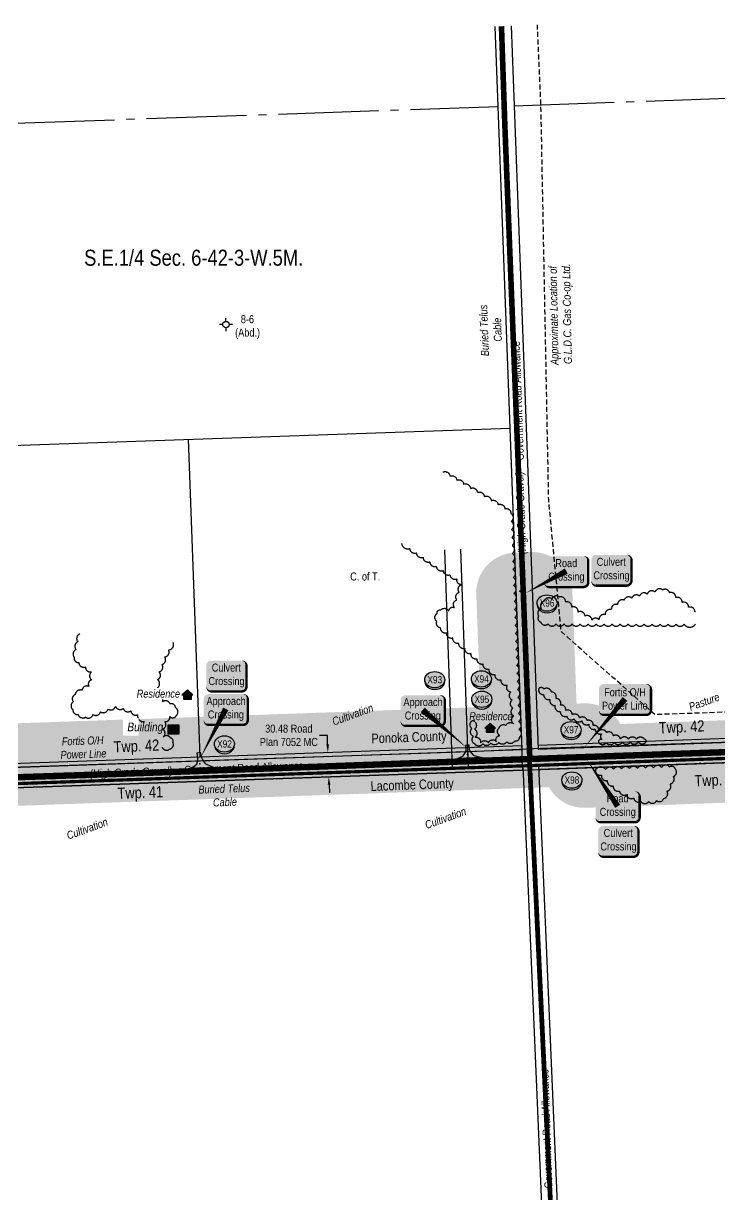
# Model space of a CAD drawing. Extents: x 665644 to 688844, y 5825051 to 5844826.
# Drawn here: x 674872 to 675742, y 5828313 to 5829776 of the extents above; entities that cross this region are included whole.
import ezdxf
from ezdxf.enums import TextEntityAlignment as Align

# ---------------------------------------------------------------- set-up
doc = ezdxf.new("R2010")
doc.units = 0
doc.header["$LTSCALE"] = 5
doc.header["$PDSIZE"] = 0.5
for name, pattern in [('0', [1, 1, 0]), ('BORDER', [44.45, 12.7, -6.35, 12.7, -6.35, 0, -6.35]), ('foc-QUARTERLINE', [33, 25, -3, 2, -3]), ('UG_PIPE', [1.875, 1.25, -0.625])]:
    doc.linetypes.add(name, pattern=pattern)
doc.layers.get('Defpoints').update_dxf_attribs({"color": 9})
doc.layers.add('01452-24_Pumps', color=7, linetype='Continuous', plot=False)
doc.layers.add('Fresh_POD_to_Rimbey_South', color=7, linetype='Continuous', plot=False)
doc.layers.add('AS-BOUNDARY', color=7, linetype='BORDER', lineweight=60, true_color=0xcc33ff)
doc.layers.add('AS-STRUCTURE', color=7, linetype='Continuous', lineweight=30, true_color=0x595959)
for name, color, linetype in [('AS-PIPE-UG', 44, 'UG_PIPE'), ('AS-PIPE-UG-T', 44, 'Continuous'), ('AS-POWER', 104, 'foc-POWER'), ('AS-POWER-T', 104, 'Continuous'), ('AS-RESIDENCE', 14, 'Continuous'), ('AS-ROADS', 254, 'Continuous'), ('AS-TELEPHONE', 224, 'foc-TEL'), ('AS-TELEPHONE-T', 224, 'Continuous'), ('C-SYMBOL', 7, 'Continuous'), ('CG-NOTES', 7, 'Continuous'), ('D-TXT', 6, 'Continuous'), ('F-WS-S', 190, 'Continuous'), ('L-33', 7, 'Continuous'), ('L-QSEC', 8, 'foc-QUARTERLINE'), ('L-ROAD-T', 7, 'Continuous'), ('L-SEC', 7, 'Continuous'), ('L-TITLEDB', 4, 'Continuous'), ('L-TITLEDB-T', 4, 'Continuous'), ('P-BUFFER-H 30m', 51, 'Continuous'), ('P-CROSSINGS', 250, 'Continuous'), ('T-BUSH', 110, '0')]:
    doc.layers.add(name, color=color, linetype=linetype)
for name, color, linetype, true_color in [('AS-STRUCTURE-H', 7, 'Continuous', 0xa8a8a8), ('AS-STRUCTURE-T', 7, 'Continuous', 0x454545), ('P-PROPOSED-WL4', 7, 'Continuous', 0x5b5bc8)]:
    doc.layers.add(name, color=color, linetype=linetype, true_color=true_color)
doc.layers.add('F-WS-T', color=190, linetype='Continuous', lineweight=9)
doc.layers.add('T-TEXT', color=48, linetype='Continuous', lineweight=18)
doc.styles.add('100L', font='ARIALN.TTF', dxfattribs={"height": 11})
doc.styles.add('175L', font='ARIALN.TTF', dxfattribs={"height": 20})
doc.styles.add('240', font='ARIALN.TTF', dxfattribs={"height": 30})
doc.styles.add('80', font='ARIALN.TTF', dxfattribs={"height": 10})
doc.styles.add('80CG', font='ARIALN.TTF', dxfattribs={"height": 10})
doc.styles.add('80L', font='ARIALN.TTF', dxfattribs={"height": 10})
doc.styles.add('80LS', font='ARIALNI.TTF', dxfattribs={"height": 10})
doc.styles.add('Crossing', font='ARIALN.TTF', dxfattribs={"height": 10})
doc.styles.add('foc-LtypeFont', font='ARIALN.TTF', dxfattribs={"height": 7.35})
doc.linetypes.add('foc-POWER', pattern='A,6,-1,["P",foc-LtypeFont,S=0.2,R=0,X=-0.625,Y=-0.75],-1.24,4', length=12.24)
doc.linetypes.add('foc-TEL', pattern='A,2,-1,["T",foc-LtypeFont,S=0.2,R=0,X=-0.425,Y=-0.75],-1.24,8', length=12.24)
doc.linetypes.add('foc-TEL-NOLINE', pattern='A,0,-2,["T",foc-LtypeFont,S=0.2,R=0,X=-0.425,Y=-0.75],-10.24', length=12.24)
doc.dimstyles.new('Compass 5 000', dxfattribs={"dimscale": 5, "dimtxt": 9, "dimasz": 2, "dimexe": 0.2, "dimexo": 0.0625, "dimgap": 0.5, "dimtad": 0, "dimtih": 1, "dimtoh": 1, "dimzin": 0, "dimdsep": 46, "dimtxsty": '80CG', "dimcen": 0.1, "dimse1": 1, "dimse2": 1, "dimclrd": 256, "dimclrt": 256, "dimaunit": 1, "dimadec": 4, "dimazin": 0, "dimtfac": 0.06, "dimtofl": 0, "dimtmove": 0, "dimatfit": 1, "dimfxl": 0.2, "dimtolj": 1, "dimtzin": 0, "dimlwd": -1, "dimarcsym": 0})

# ---------------------------------------------------------------- blocks, each defined once
blk = doc.blocks.new('GABD')
for p, q in [((-0.81, 0), (-1.62, 0)), ((0, 0.81), (0, 1.62)), ((1.62, 0), (0.81, 0)), ((0, -0.81), (0, -1.62))]:
    blk.add_line(p, q)
blk.add_circle((0, 0), 0.8)
blk = doc.blocks.new('*U2196')
h = blk.add_hatch(color=59)
edge = h.paths.add_edge_path()
edge.add_line((-21.5, -20), (21.5, -20))
edge.add_arc((21.5, -14), 6, 270, 360)
edge.add_line((27.5, -14), (27.5, 12.5))
edge.add_arc((21.5, 12.5), 6, 0, 90)
edge.add_line((21.5, 18.5), (-21.5, 18.5))
edge.add_arc((-21.5, 12.5), 6, 90, 180)
edge.add_line((-27.5, 12.5), (-27.5, -14))
edge.add_arc((-21.5, -14), 6, 180, 270)
at = {"color": 1, "flags": 128}
blk.add_lwpolyline([(-21.5, -20, 3, 3, 0), (21.5, -20, 3, 3, 0.414214), (27.5, -14, 3, 3, 0), (27.5, 12.5, 3, 0, 0.414214), (21.5, 18.5, 0, 0, 0), (-21.5, 18.5, 0, 0, 0.414214), (-27.5, 12.5, 0, 0, 0), (-27.5, -14, 0, 3, 0.414214)], format="xyseb", close=True, dxfattribs=at)
blk.add_lwpolyline([(-32, -61.7, 0, 7.5, 0), (0, 0, 0, 0, 0)], format="xyseb", dxfattribs=at)
at = {"color": 1, "style": '80'}
blk.add_attdef('ENTER_TEXT_001', (-36, -5), '', height=10, dxfattribs=at)
blk = doc.blocks.new('*U1229')
h = blk.add_hatch(color=254)
edge = h.paths.add_edge_path()
edge.add_line((-19, -20), (19, -20))
edge.add_arc((19, -14), 6, 270, 360)
edge.add_line((25, -14), (25, 12.5))
edge.add_arc((19, 12.5), 6, 0, 90)
edge.add_line((19, 18.5), (-19, 18.5))
edge.add_arc((-19, 12.5), 6, 90, 180)
edge.add_line((-25, 12.5), (-25, -14))
edge.add_arc((-19, -14), 6, 180, 270)
at = {"color": 160, "flags": 128}
blk.add_lwpolyline([(-19, -20, 3, 3, 0), (19, -20, 3, 3, 0.414214), (25, -14, 3, 3, 0), (25, 12.5, 3, 0, 0.414214), (19, 18.5, 0, 0, 0), (-19, 18.5, 0, 0, 0.414214), (-25, 12.5, 0, 0, 0), (-25, -14, 0, 3, 0.414214)], format="xyseb", close=True, dxfattribs=at)
at = {"color": 160, "style": '80'}
blk.add_attdef('ENTER_TEXT_001', (-26.8, -4.9), '', height=10, dxfattribs=at)
blk = doc.blocks.new('*U2201')
h = blk.add_hatch(color=59)
edge = h.paths.add_edge_path()
edge.add_line((-21.5, -20), (21.5, -20))
edge.add_arc((21.5, -14), 6, 270, 360)
edge.add_line((27.5, -14), (27.5, 12.5))
edge.add_arc((21.5, 12.5), 6, 0, 90)
edge.add_line((21.5, 18.5), (-21.5, 18.5))
edge.add_arc((-21.5, 12.5), 6, 90, 180)
edge.add_line((-27.5, 12.5), (-27.5, -14))
edge.add_arc((-21.5, -14), 6, 180, 270)
at = {"color": 1, "flags": 128}
blk.add_lwpolyline([(-21.5, -20, 3, 3, 0), (21.5, -20, 3, 3, 0.414214), (27.5, -14, 3, 3, 0), (27.5, 12.5, 3, 0, 0.414214), (21.5, 18.5, 0, 0, 0), (-21.5, 18.5, 0, 0, 0.414214), (-27.5, 12.5, 0, 0, 0), (-27.5, -14, 0, 3, 0.414214)], format="xyseb", close=True, dxfattribs=at)
blk.add_lwpolyline([(56.6, -48.6, 0, 7.5, 0), (0, 0, 0, 0, 0)], format="xyseb", dxfattribs=at)
at = {"color": 1, "style": '80'}
blk.add_attdef('ENTER_TEXT_001', (-36, -5), '', height=10, dxfattribs=at)
blk = doc.blocks.new('*U2220')
h = blk.add_hatch(color=59)
edge = h.paths.add_edge_path()
edge.add_line((-21.5, -20), (21.5, -20))
edge.add_arc((21.5, -14), 6, 270, 360)
edge.add_line((27.5, -14), (27.5, 12.5))
edge.add_arc((21.5, 12.5), 6, 0, 90)
edge.add_line((21.5, 18.5), (-21.5, 18.5))
edge.add_arc((-21.5, 12.5), 6, 90, 180)
edge.add_line((-27.5, 12.5), (-27.5, -14))
edge.add_arc((-21.5, -14), 6, 180, 270)
at = {"color": 1, "flags": 128}
blk.add_lwpolyline([(-21.5, -20, 3, 3, 0), (21.5, -20, 3, 3, 0.414214), (27.5, -14, 3, 3, 0), (27.5, 12.5, 3, 0, 0.414214), (21.5, 18.5, 0, 0, 0), (-21.5, 18.5, 0, 0, 0.414214), (-27.5, 12.5, 0, 0, 0), (-27.5, -14, 0, 3, 0.414214)], format="xyseb", close=True, dxfattribs=at)
blk.add_lwpolyline([(-51.9, -28.1, 0, 7.5, 0), (0, 0, 0, 0, 0)], format="xyseb", dxfattribs=at)
at = {"color": 1, "style": '80'}
blk.add_attdef('ENTER_TEXT_001', (-36, -5), '', height=10, dxfattribs=at)
blk = doc.blocks.new('*D2354')
at = {"layer": 'Defpoints', "color": 0, "transparency": 16777216}
for p in [(675237.1, 5828864.6), (675252.9, 5828865.1), (675238.2, 5828834.2)]:
    blk.add_point(p, dxfattribs=at)
at = {"layer": 'L-TITLEDB-T', "transparency": 16777216}
for p, q in [((675252.2, 5828886.5), (675242.2, 5828886.5)), ((675252.6, 5828875.1), (675252.2, 5828886.5)), ((675254.3, 5828824.8), (675254.7, 5828814.8))]:
    blk.add_line(p, q, dxfattribs=at)
for points in [[(675254.2, 5828875.2), (675250.9, 5828875.1), (675252.9, 5828865.1)], [(675256, 5828824.8), (675252.7, 5828824.7), (675254, 5828834.8)]]:
    blk.add_solid(points, dxfattribs=at)
at = {"layer": 'L-TITLEDB-T', "transparency": 16777216, "insert": (675204.1, 5828886.5), "char_height": 10, "attachment_point": 5, "style": '80CG'}
blk.add_mtext('\\A1;30.48 Road\\PPlan 7052 MC', dxfattribs=at)
blk = doc.blocks.new('*U2553')
h = blk.add_hatch(color=255)
edge = h.paths.add_edge_path()
edge.add_line((-26.5, -20), (26.5, -20))
edge.add_arc((26.5, -14), 6, 270, 360)
edge.add_line((32.5, -14), (32.5, 12.5))
edge.add_arc((26.5, 12.5), 6, 0, 90)
edge.add_line((26.5, 18.5), (-26.5, 18.5))
edge.add_arc((-26.5, 12.5), 6, 90, 180)
edge.add_line((-32.5, 12.5), (-32.5, -14))
edge.add_arc((-26.5, -14), 6, 180, 270)
at = {"color": 104, "flags": 128}
blk.add_lwpolyline([(-26.5, -20, 3, 3, 0), (26.5, -20, 3, 3, 0.414214), (32.5, -14, 3, 3, 0), (32.5, 12.5, 3, 0, 0.414214), (26.5, 18.5, 0, 0, 0), (-26.5, 18.5, 0, 0, 0.414214), (-32.5, 12.5, 0, 0, 0), (-32.5, -14, 0, 3, 0.414214)], format="xyseb", close=True, dxfattribs=at)
blk.add_lwpolyline([(-51.2, -61.1, 0, 7.5, 0), (0, 0, 0, 0, 0)], format="xyseb", dxfattribs=at)
at = {"color": 104, "style": '80'}
blk.add_attdef('ENTER_TEXT_001', (-26.8, -4.9), '', height=10, dxfattribs=at)
blk = doc.blocks.new('res_occ')
for points in [[(0.1, 0.89), (-1.26, -0.37), (1.46, -0.37)], [(-0.9, -1.43), (1.1, -1.43), (1.1, -0.37), (-0.9, -0.37)]]:
    blk.add_hatch(color=14).paths.add_polyline_path(points)
at = {"color": 14}
for points in [[(0.1, 0.89), (-1.26, -0.37), (1.46, -0.37)], [(-0.9, -1.43), (1.1, -1.43), (1.1, -0.37), (-0.9, -0.37)]]:
    blk.add_lwpolyline(points, close=True, dxfattribs=at)
blk = doc.blocks.new('xing2')
h = blk.add_hatch(color=50)
h.dxf.hatch_style = 1
edge = h.paths.add_edge_path()
edge.add_ellipse((0, 0), major_axis=(-12.5, 0), ratio=0.816297, start_angle=0, end_angle=360)
h = blk.add_hatch(color=250)
h.dxf.hatch_style = 1
edge = h.paths.add_edge_path()
edge.add_ellipse((0, -2), major_axis=(-12.5, 0), ratio=0.816297, start_angle=0, end_angle=180)
edge.add_line((12.5, -2), (12.5, 0))
edge.add_ellipse((0, 0), major_axis=(-12.5, 0), ratio=0.816297, start_angle=0, end_angle=180, ccw=False)
edge.add_line((-12.5, 0), (-12.5, -2))
at = {"color": 250}
blk.add_ellipse((0, 0), major_axis=(-12.5, 0), ratio=0.816297, dxfattribs=at)
blk.add_ellipse((0, -2), major_axis=(-12.5, 0), ratio=0.816297, start_param=0, end_param=3.141593, dxfattribs=at)
at = {"color": 250, "style": 'Crossing'}
blk.add_attdef('CROSSING', text='', height=9, dxfattribs=at).set_placement((0.1, 0), align=Align.MIDDLE_CENTER)
at = {"color": 250, "style": 'Crossing', "flags": 1}
for tag, p in [('OWNER', (0.1, -12.5)), ('DESCRIPTION', (0.1, -25.8)), ('LOCATION', (0.1, -39.3)), ('DWG_REF', (0.1, -52.8))]:
    blk.add_attdef(tag, text='', height=9, dxfattribs=at).set_placement(p, align=Align.MIDDLE_CENTER)
blk = doc.blocks.new('*U2232')
h = blk.add_hatch(color=59)
edge = h.paths.add_edge_path()
edge.add_line((-21.5, -20), (21.5, -20))
edge.add_arc((21.5, -14), 6, 270, 360)
edge.add_line((27.5, -14), (27.5, 12.5))
edge.add_arc((21.5, 12.5), 6, 0, 90)
edge.add_line((21.5, 18.5), (-21.5, 18.5))
edge.add_arc((-21.5, 12.5), 6, 90, 180)
edge.add_line((-27.5, 12.5), (-27.5, -14))
edge.add_arc((-21.5, -14), 6, 180, 270)
at = {"color": 1, "flags": 128}
blk.add_lwpolyline([(-40.7, 61.7, 0, 7.5, 0), (0, 0, 0, 0, 0)], format="xyseb", dxfattribs=at)
blk.add_lwpolyline([(-21.5, -20, 3, 3, 0), (21.5, -20, 3, 3, 0.414214), (27.5, -14, 3, 3, 0), (27.5, 12.5, 3, 0, 0.414214), (21.5, 18.5, 0, 0, 0), (-21.5, 18.5, 0, 0, 0.414214), (-27.5, 12.5, 0, 0, 0), (-27.5, -14, 0, 3, 0.414214)], format="xyseb", close=True, dxfattribs=at)
at = {"color": 1, "style": '80'}
blk.add_attdef('ENTER_TEXT_001', (-36, -5), '', height=10, dxfattribs=at)

msp = doc.modelspace()

# ---------------------------------------------------------------- hatches: boundary and pattern name
at = {"layer": 'AS-ROADS'}
h = msp.add_hatch(color=256, dxfattribs=at)
h.dxf.hatch_style = 1
h.paths.add_polyline_path([(675415.074, 5828857.474), (675421.818, 5828861.09), (675424.285, 5828864.488), (675425.491, 5828868.049), (675425.547, 5828874.641), (675428.946, 5828874.531), (675429.604, 5828868.997), (675430.92, 5828865.874), (675434.265, 5828861.6), (675438.761, 5828860.394), (675445.998, 5828858.641)])
h = msp.add_hatch(color=256, dxfattribs=at)
h.dxf.hatch_style = 1
h.paths.add_polyline_path([(675080.277, 5828845.08), (675085.291, 5828847.541), (675089.249, 5828850.706), (675090.041, 5828853.607), (675090.217, 5828857.387), (675090.129, 5828861.079), (675089.689, 5828864.859), (675093.471, 5828865.386), (675094.527, 5828860.376), (675095.846, 5828856.859), (675097.43, 5828854.046), (675099.716, 5828851.409), (675101.828, 5828850.266), (675105.698, 5828848.42), (675110.008, 5828846.662), (675112.207, 5828846.222)])
at = {"layer": 'AS-STRUCTURE-H'}
h = msp.add_hatch(color=256, dxfattribs=at)
h.dxf.hatch_style = 1
h.paths.add_polyline_path([(675053.277, 5828899.443), (675066.466, 5828899.443), (675066.466, 5828887.79), (675053.277, 5828887.79)])
at = {"layer": 'P-BUFFER-H 30m'}
h = msp.add_hatch(color=256, dxfattribs=at)
h.dxf.hatch_style = 1
edge = h.paths.add_edge_path()
edge.add_line((666009.192, 5827543.733), (666003.067, 5827535.89))
edge.add_line((666003.067, 5827535.89), (665942.142, 5827473.312))
edge.add_arc((665977.967, 5827438.432), 50, 135.7667, 181.939185)
edge.add_line((665927.996, 5827436.741), (665928.647, 5827417.504))
edge.add_line((665928.647, 5827417.504), (665858.673, 5827415.076))
edge.add_line((665858.673, 5827415.076), (665848.648, 5827703.844))
edge.add_line((665848.648, 5827703.844), (665829.66, 5828249.421))
edge.add_arc((665942.312, 5828253.201), 112.715, 136.013473, 181.921699, ccw=False)
edge.add_line((665861.213, 5828331.48), (665952.824, 5828426.391))
edge.add_arc((666033.077, 5828349.035), 111.465, 92.029947, 136.0531, ccw=False)
edge.add_line((666029.129, 5828460.43), (666763.716, 5828486.374))
edge.add_arc((666761.951, 5828536.343), 50, 272.022692, 335.20661)
edge.add_line((666807.342, 5828515.375), (667390.232, 5828536.212))
edge.add_line((667390.232, 5828536.212), (667545.778, 5828541.674))
edge.add_arc((667589.622, 5828565.71), 50, 208.731337, 271.999633)
edge.add_line((667591.367, 5828515.74), (668192.996, 5828536.745))
edge.add_line((668192.996, 5828536.745), (668987.773, 5828564.747))
edge.add_arc((668986.012, 5828614.716), 50, 272.017842, 335.235753)
edge.add_line((669031.414, 5828593.772), (669696.261, 5828617.102))
edge.add_arc((669740.082, 5828641.18), 50, 208.78768, 272.009739)
edge.add_line((669741.835, 5828591.211), (669818.198, 5828593.891))
edge.add_line((669818.198, 5828593.891), (670620.542, 5828621.926))
edge.add_line((670620.542, 5828621.926), (671177.684, 5828641.55))
edge.add_arc((671175.924, 5828691.519), 50, 272.017221, 298.322672)
edge.add_line((671199.646, 5828647.505), (671317.002, 5828651.615))
edge.add_line((671317.002, 5828651.615), (671420.483, 5828655.241))
edge.add_arc((671441.065, 5828700.808), 50, 245.69213, 272.006668)
edge.add_line((671442.816, 5828650.839), (672244.847, 5828678.94))
edge.add_line((672244.847, 5828678.94), (672264.955, 5828679.647))
edge.add_line((672264.955, 5828679.647), (673067.43, 5828707.876))
edge.add_line((673067.43, 5828707.876), (673434.856, 5828720.801))
edge.add_arc((673433.098, 5828770.77), 50, 272.014618, 335.237588)
edge.add_line((673478.5, 5828749.827), (673868.927, 5828763.561))
edge.add_line((673868.927, 5828763.561), (673889.027, 5828764.268))
edge.add_line((673889.027, 5828764.268), (674693.164, 5828792.467))
edge.add_line((674693.164, 5828792.467), (675500.312, 5828820.755))
edge.add_arc((675498.561, 5828870.724), 50, 272.007238, 280.2186)
edge.add_arc((675512.664, 5828871.243), 50, 263.992744, 272.089817)
edge.add_line((675514.487, 5828821.276), (675529.103, 5828821.809))
edge.add_arc((675572.891, 5828845.947), 50, 208.865365, 272.090012)
edge.add_line((675574.715, 5828795.98), (676318.375, 5828823.119))
edge.add_arc((676316.552, 5828873.086), 50, 272.090012, 298.401966)
edge.add_line((676340.335, 5828829.104), (676355.733, 5828829.666))
edge.add_arc((676376.247, 5828875.264), 50, 245.777107, 272.090777)
edge.add_line((676378.071, 5828825.297), (677089.349, 5828851.264))
edge.add_line((677089.349, 5828851.264), (677192.264, 5828855.477))
edge.add_line((677192.264, 5828855.477), (677189.938, 5828908.346))
edge.add_arc((677139.986, 5828906.148), 50, 2.519115, 92.090777)
edge.add_line((677138.162, 5828956.115), (676399.458, 5828929.147))
edge.add_arc((676378.945, 5828883.548), 50, 65.778516, 92.089536)
edge.add_line((676377.122, 5828933.515), (676311.431, 5828931.118))
edge.add_arc((676313.254, 5828881.152), 50, 92.089536, 118.402505)
edge.add_line((676289.471, 5828925.133), (675618.565, 5828900.649))
edge.add_arc((675574.778, 5828876.511), 50, 28.865443, 92.089939)
edge.add_line((675572.954, 5828926.478), (675563.641, 5828926.138))
edge.add_line((675563.641, 5828926.138), (675558.345, 5829067.321))
edge.add_arc((675508.381, 5829065.447), 50, 2.148269, 92.148212)
edge.add_line((675506.506, 5829115.412), (675486.408, 5829114.658))
edge.add_arc((675488.282, 5829064.693), 50, 92.148212, 182.148281)
edge.add_line((675438.317, 5829062.819), (675443.606, 5828921.831))
edge.add_line((675443.606, 5828921.831), (674689.556, 5828895.403))
edge.add_line((674689.556, 5828895.403), (673885.412, 5828867.204))
edge.add_line((673885.412, 5828867.204), (673865.306, 5828866.497))
edge.add_line((673865.306, 5828866.497), (673427.271, 5828851.088))
edge.add_arc((673429.028, 5828801.119), 50, 92.014647, 155.237557)
edge.add_line((673383.626, 5828822.062), (673063.809, 5828810.812))
edge.add_line((673063.809, 5828810.812), (672261.334, 5828782.583))
edge.add_line((672261.334, 5828782.583), (672241.233, 5828781.876))
edge.add_line((672241.233, 5828781.876), (671464.35, 5828754.656))
edge.add_arc((671443.768, 5828709.089), 50, 65.691921, 92.006853)
edge.add_line((671442.017, 5828759.058), (671313.396, 5828754.551))
edge.add_line((671313.396, 5828754.551), (671174.332, 5828749.681))
edge.add_arc((671176.082, 5828699.712), 50, 92.005828, 118.333837)
edge.add_line((671152.351, 5828743.722), (670616.93, 5828724.863))
edge.add_line((670616.93, 5828724.863), (669814.594, 5828696.828))
edge.add_line((669814.594, 5828696.828), (669785.832, 5828695.818))
edge.add_arc((669742.011, 5828671.74), 50, 28.787701, 92.009719)
edge.add_line((669740.258, 5828721.709), (669011.371, 5828696.132))
edge.add_arc((669013.124, 5828646.163), 50, 92.009719, 92.155612)
edge.add_line((669011.243, 5828696.128), (668980.075, 5828694.954))
edge.add_arc((668981.956, 5828644.99), 50, 92.155612, 155.142438)
edge.add_line((668936.588, 5828666.008), (668189.385, 5828639.682))
edge.add_line((668189.385, 5828639.682), (667635.387, 5828620.34))
edge.add_arc((667591.538, 5828596.314), 50, 28.718841, 92.011346)
edge.add_line((667589.783, 5828646.283), (667386.586, 5828639.147))
edge.add_line((667386.586, 5828639.147), (666756.08, 5828616.609))
edge.add_arc((666757.866, 5828566.641), 50, 92.047269, 155.180377)
edge.add_line((666712.484, 5828587.629), (666025.494, 5828563.366))
edge.add_arc((666033.062, 5828349.069), 214.43, 92.022692, 136.045845)
edge.add_line((665878.694, 5828497.902), (665787.104, 5828403.013))
edge.add_arc((665942.312, 5828253.201), 215.715, 136.013473, 181.934244)
edge.add_arc((665776.691, 5828247.607), 50, 181.934244, 181.99327)
edge.add_line((665726.721, 5828245.868), (665745.71, 5827700.266))
edge.add_line((665745.71, 5827700.266), (665757.47, 5827361.533))
edge.add_line((665757.47, 5827361.533), (665757.574, 5827358.535))
edge.add_arc((665807.544, 5827360.27), 50, 181.988415, 271.9875)
edge.add_line((665809.278, 5827310.3), (665862.247, 5827312.138))
edge.add_line((665862.247, 5827312.138), (665985.206, 5827316.405))
edge.add_arc((665983.472, 5827366.375), 50, 271.9875, 362.042067)
edge.add_line((666033.441, 5827368.156), (666032.177, 5827403.589))
edge.add_line((666032.177, 5827403.589), (666031.701, 5827417.647))
edge.add_line((666031.701, 5827417.647), (666072.442, 5827459.493))
edge.add_line((666072.442, 5827459.493), (666106.054, 5827458.849))
edge.add_arc((666107.012, 5827508.84), 50, 268.901432, 294.660224)
edge.add_line((666127.874, 5827463.4), (666172.459, 5827483.869))
edge.add_line((666172.459, 5827483.869), (666350.016, 5827525.676))
edge.add_arc((666338.557, 5827574.345), 50, 283.2493, 405.413231)
edge.add_line((666373.656, 5827609.954), (666371.132, 5827612.442))
edge.add_arc((666336.033, 5827576.833), 50, 45.413231, 103.2493)
edge.add_line((666324.573, 5827625.502), (666143.698, 5827582.914))
edge.add_arc((666155.158, 5827534.245), 50, 103.2493, 114.660224)
edge.add_line((666134.296, 5827579.685), (666133.685, 5827579.404))
edge.add_arc((666084.581, 5827569.982), 50, 10.861937, 62.58611)
edge.add_line((666107.602, 5827614.367), (666099.432, 5827618.605))
edge.add_arc((666076.411, 5827574.22), 50, 62.58611, 152.58611)
edge.add_line((666032.026, 5827597.24), (666030.645, 5827594.577))
edge.add_arc((666075.03, 5827571.557), 50, 152.58611, 184.80847)
edge.add_line((666025.206, 5827567.365), (666021.831, 5827559.92))
edge.add_line((666021.831, 5827559.92), (666009.192, 5827543.733))

# ---------------------------------------------------------------- linework, layer by layer
at = {"layer": '01452-24_Pumps'}
msp.add_point((675718.073, 5828851.797), dxfattribs=at)
at = {"layer": 'AS-BOUNDARY', "flags": 128}
msp.add_lwpolyline([(681195.742, 5828960.591, 4, 4, 0), (681192.499, 5829060.528, 4, 4, 0), (680369.563, 5829029.677, 4, 4, 0), (678766.25, 5828968.46, 4, 4, 0), (678746.151, 5828967.743, 4, 4, 0), (677140.879, 5828908.866, 4, 4, 0), (677020.961, 5828904.489, 4, 4, 0), (675516.497, 5828849.073, 4, 4, 0), (673867.961, 5828791.251, 4, 4, 0), (673065.485, 5828763.022, 4, 4, 0), (673097.964, 5827861.148, 0, 0, 0)], format="xyseb", dxfattribs=at)
at = {"layer": 'AS-PIPE-UG', "flags": 128}
msp.add_lwpolyline([(675857.991, 5828919.097), (675661.445, 5828912.4), (675544.434, 5829016.111), (675528.831, 5829180.903), (675519.143, 5829673.282), (675514.766, 5829774.026)], dxfattribs=at)
at = {"layer": 'AS-POWER', "flags": 128}
msp.add_lwpolyline([(670637.829, 5828703.181), (672057.335, 5828752.892), (672207.812, 5828758.164), (672266.275, 5828765.138), (672370.585, 5828768.816), (673194.147, 5828798.334), (673889.562, 5828814.203), (674019.339, 5828817.61), (674643.868, 5828839.513), (674698.924, 5828841.383), (675111.536, 5828855.405), (675430.336, 5828866.166), (675518.855, 5828870.32), (675945.041, 5828884.632), (676075.8, 5828889.181), (676180.688, 5828894.105), (676398.918, 5828903.205), (677118.975, 5828928.722)], dxfattribs=at)
at = {"layer": 'AS-ROADS', "flags": 128}
for points, const_width in [([(675505.145, 5828859.912), (675474.028, 5829648.268), (675469.789, 5829772.373)], 7), ([(670206.753, 5828670.714), (671097.785, 5828702.772), (671508.703, 5828717.383), (671944.829, 5828730.351), (672348.434, 5828744.429), (673040.114, 5828768.916), (673422.48, 5828782.995), (673966.192, 5828801.534), (674466.585, 5828821.248), (674979.12, 5828837.921), (675553.281, 5828858.67), (676169.719, 5828880.18), (676766.478, 5828903.213), (677019.621, 5828911.693)], 8), ([(675547.971, 5827946.22), (675504.71, 5828857.412)], 6)]:
    msp.add_lwpolyline(points, dxfattribs=dict(at, const_width=const_width))
for points in [[(675415.074, 5828857.474), (675421.818, 5828861.09), (675424.285, 5828864.488), (675425.491, 5828868.049), (675425.547, 5828874.641), (675428.946, 5828874.531), (675429.604, 5828868.997), (675430.92, 5828865.874), (675434.265, 5828861.6), (675438.761, 5828860.394), (675445.998, 5828858.641)], [(675080.277, 5828845.08), (675085.291, 5828847.541), (675089.249, 5828850.706), (675090.041, 5828853.607), (675090.217, 5828857.387), (675090.129, 5828861.079), (675089.689, 5828864.859), (675093.471, 5828865.386), (675094.527, 5828860.376), (675095.846, 5828856.859), (675097.43, 5828854.046), (675099.716, 5828851.409), (675101.828, 5828850.266), (675105.698, 5828848.42), (675110.008, 5828846.662), (675112.207, 5828846.222)]]:
    msp.add_lwpolyline(points, close=True, dxfattribs=at)
at = {"layer": 'AS-STRUCTURE'}
msp.add_lwpolyline([(675053.277, 5828899.443), (675066.466, 5828899.443), (675066.466, 5828887.79), (675053.277, 5828887.79)], close=True, dxfattribs=at)
at = {"layer": 'AS-TELEPHONE', "linetype": 'foc-TEL-NOLINE', "flags": 128}
for points in [[(675496.618, 5828843.164), (675480.571, 5829270.293), (675465.496, 5829672.148), (675461.74, 5829772.078)], [(672243.096, 5828728.909), (673065.672, 5828757.845), (673868.146, 5828786.073), (674692.432, 5828814.979), (675496.618, 5828843.164), (676318.379, 5828873.152), (677020.187, 5828898.772), (677120.019, 5828902.417), (678041.168, 5828936.208)]]:
    msp.add_lwpolyline(points, dxfattribs=at)
at = {"layer": 'AS-TELEPHONE', "flags": 128}
for points in [[(675428.634, 5828845.965), (675419.059, 5829119.16)], [(675408.646, 5828845.265), (675399.072, 5829118.459)]]:
    msp.add_lwpolyline(points, dxfattribs=at)
at = {"layer": 'Fresh_POD_to_Rimbey_South', "color": 6}
for p in [(675492.914, 5829066.435), (675427.466, 5828862.475), (675092.719, 5828851.073), (675574.236, 5828850.232)]:
    msp.add_point(p, dxfattribs=at)
at = {"layer": 'L-QSEC', "flags": 128}
for points in [[(675485.595, 5829672.885), (676286.793, 5829702.321)], [(674696.593, 5829645.649), (675465.496, 5829672.148)]]:
    msp.add_lwpolyline(points, dxfattribs=at)
at = {"layer": 'L-SEC', "flags": 128}
for points in [[(675465.496, 5829672.148), (675461.74, 5829772.078)], [(675481.837, 5829772.816), (675485.595, 5829672.885)], [(675495.644, 5828868.44), (675465.496, 5829672.148)], [(675485.595, 5829672.885), (675515.743, 5828869.173)], [(675515.743, 5828869.173), (676317.391, 5828898.429)], [(676318.157, 5828878.329), (675516.497, 5828849.073)], [(675495.644, 5828868.44), (674691.496, 5828840.257)], [(674692.23, 5828820.157), (675496.398, 5828848.34)], [(675496.398, 5828848.34), (675530.579, 5828045.669)], [(675550.679, 5828046.348), (675516.497, 5828849.073)]]:
    msp.add_lwpolyline(points, dxfattribs=at)
at = {"layer": 'L-TITLEDB', "flags": 128}
for points in [[(674676.82, 5829242.359), (675480.571, 5829270.293)], [(675093.377, 5828859.526), (675078.695, 5829256.327)], [(675515.549, 5828874.35), (676317.194, 5828903.604)], [(674691.307, 5828845.434), (675495.45, 5828873.617)], [(676316.552, 5828873.086), (675516.717, 5828843.897)], [(675496.618, 5828843.164), (674692.432, 5828814.979)]]:
    msp.add_lwpolyline(points, dxfattribs=at)
at = {"layer": 'T-BUSH', "flags": 128}
for points in [[(675396.752, 5829215.462, -0.52056705), (675405.352, 5829210.359, -0.52056705), (675413.953, 5829205.257, -0.52056705), (675422.553, 5829200.154, -0.52056705), (675431.153, 5829195.052, -0.52056705), (675439.754, 5829189.95, -0.52056705), (675448.354, 5829184.847, -0.52056705), (675456.954, 5829179.745, -0.52056705), (675465.554, 5829174.642, -0.52056705), (675474.155, 5829169.54, -0.52056705), (675481.572, 5829163.734, -0.52056705), (675481.947, 5829153.741, -0.52056705), (675482.321, 5829143.748, -0.52056705), (675482.696, 5829133.755, -0.52056705), (675483.07, 5829123.762, -0.52056705), (675483.445, 5829113.769, -0.52056705), (675483.82, 5829103.776, -0.52056705), (675484.194, 5829093.783, -0.52056705), (675484.569, 5829083.79, -0.52056705), (675484.944, 5829073.797, -0.52056705), (675485.318, 5829063.804, -0.52056705), (675485.693, 5829053.811, -0.52056705), (675486.067, 5829043.818, -0.52056705), (675486.442, 5829033.825, -0.52056705), (675486.817, 5829023.832, -0.52056705), (675487.191, 5829013.839, -0.52056705), (675487.566, 5829003.846, -0.52056705), (675487.94, 5828993.854, -0.52056705), (675488.315, 5828983.861, -0.52056705), (675488.69, 5828973.868, -0.52056705), (675489.064, 5828963.875, -0.52056705), (675489.439, 5828953.882, -0.52056705), (675489.813, 5828943.889, -0.52056705), (675490.188, 5828933.896, -0.52056705), (675490.563, 5828923.903, -0.52056705), (675490.937, 5828913.91, -0.52056705), (675491.312, 5828903.917, -0.52056705), (675491.687, 5828893.924, -0.52056705), (675492.061, 5828883.931, -0.52056705), (675486.331, 5828879.334, -0.52056705), (675476.367, 5828878.479, -0.52056705), (675466.404, 5828877.624, -0.52056705), (675456.44, 5828876.768, -0.52056705), (675446.477, 5828875.913, -0.52056705), (675436.783, 5828875.417, -0.52056705), (675434.806, 5828885.22, -0.52056705), (675432.829, 5828895.022, -0.52056705), (675433.334, 5828904.93, -0.52056705), (675435.497, 5828904.229, -0.52056705), (675436.116, 5828894.248, -0.52056705), (675436.842, 5828884.284, -0.52056705), (675443.561, 5828876.956, -0.52056705), (675453.471, 5828877.446, -0.52056705), (675463.337, 5828878.942, -0.52056705), (675467.561, 5828886.194, -0.52056705), (675467.131, 5828896.185, -0.52056705), (675475.39, 5828898.896, -0.52056705), (675485.028, 5828900.928, -0.52056705), (675485.052, 5828910.709, -0.52056705), (675484.107, 5828920.664, -0.52056705), (675483.113, 5828930.613, -0.52056705), (675481.511, 5828940.484, -0.52056705), (675476.892, 5828948.788, -0.52056705), (675469.421, 5828955.435, -0.52056705), (675461.95, 5828962.082, -0.52056705), (675454.479, 5828968.729, -0.52056705), (675446.99, 5828975.355, -0.52056705), (675439.389, 5828981.853, -0.52056705), (675431.787, 5828988.351, -0.52056705), (675424.186, 5828994.849, -0.52056705), (675416.585, 5829001.346, -0.52056705), (675408.984, 5829007.844, -0.52056705), (675401.382, 5829014.342, -0.52056705), (675393.781, 5829020.84, -0.52056705), (675389.099, 5829028.646, -0.52056705), (675389.307, 5829038.644, -0.52056705), (675394.075, 5829043.274, -0.52056705), (675403.974, 5829041.86, -0.52056705), (675411.047, 5829046.169, -0.52056705), (675414.015, 5829055.718, -0.52056705), (675416.984, 5829065.267, -0.52056705), (675419.952, 5829074.817, -0.52056705), (675414.323, 5829081.708, -0.52056705), (675405.775, 5829086.897, -0.52056705), (675397.227, 5829092.087, -0.52056705), (675388.785, 5829097.443, -0.52056705), (675380.465, 5829102.991, -0.52056705), (675372.145, 5829108.539, -0.52056705), (675363.825, 5829114.086, -0.52056705), (675355.505, 5829119.634, -0.52056705), (675345.456, 5829126.334, -0.52056705)], [(675711.656, 5829040.51, 0.52056705), (675703.685, 5829046.549, 0.52056705), (675695.714, 5829052.588, 0.52056705), (675687.743, 5829058.626, 0.52056705), (675679.773, 5829064.665, 0.52056705), (675671.29, 5829068.126, 0.52056705), (675661.618, 5829065.588, 0.52056705), (675651.945, 5829063.049, 0.52056705), (675642.273, 5829060.511, 0.52056705), (675632.6, 5829057.973, 0.52056705), (675622.928, 5829055.435, 0.52056705), (675614.741, 5829050.009, 0.52056705), (675607.05, 5829043.617, 0.52056705), (675599.36, 5829037.225, 0.52056705), (675591.67, 5829030.832, 0.52056705), (675583.012, 5829030.572, 0.52056705), (675574.328, 5829035.532, 0.52056705), (675565.711, 5829040.591, 0.52056705), (675557.873, 5829046.8, 0.52056705), (675550.034, 5829053.01, 0.52056705), (675542.196, 5829059.22, 0.52056705), (675532.678, 5829056.84, 0.52056705), (675523.077, 5829054.042, 0.52056705), (675519.461, 5829045.025, 0.52056705), (675516.298, 5829035.539, 0.52056705), (675518.687, 5829028.107, 0.52056705), (675528.012, 5829025.658, 0.52056705), (675538.012, 5829025.642, 0.52056705), (675548.012, 5829025.626, 0.52056705), (675558.012, 5829025.609, 0.52056705), (675568.012, 5829025.593, 0.52056705), (675578.012, 5829025.577, 0.52056705), (675588.012, 5829025.56, 0.52056705), (675598.012, 5829025.544, 0.52056705), (675608.012, 5829025.528, 0.52056705), (675618.012, 5829025.511, 0.52056705), (675628.012, 5829025.495, 0.52056705), (675638.012, 5829025.478, 0.52056705), (675648.012, 5829025.462, 0.52056705), (675658.012, 5829025.446, 0.52056705), (675668.012, 5829025.429, 0.52056705), (675678.011, 5829025.413, 0.52056705), (675688.011, 5829025.397, 0.52056705), (675698.011, 5829025.38, 0.52056705), (675712.226, 5829025.357, 0.52056705)], [(674942.742, 5829013.256, 0.52056705), (674940.476, 5829003.516, 0.52056705), (674938.21, 5828993.777, 0.52056705), (674935.943, 5828984.037, 0.52056705), (674941.629, 5828977.484, 0.52056705), (674949.995, 5828972.006, 0.52056705), (674957.668, 5828965.912, 0.52056705), (674957.727, 5828955.916, 0.52056705), (674954.342, 5828947.574, 0.52056705), (674945.579, 5828942.756, 0.52056705), (674937.199, 5828937.356, 0.52056705), (674934.689, 5828928.472, 0.52056705), (674934.356, 5828918.477, 0.52056705), (674940.705, 5828912.708, 0.52056705), (674949.891, 5828909.155, 0.52056705), (674959.3, 5828912.54, 0.52056705), (674968.71, 5828915.926, 0.52056705), (674978.119, 5828919.311, 0.52056705), (674987.529, 5828922.695, 0.52056705), (674997.109, 5828920.218, 0.52056705), (675006.63, 5828917.159, 0.52056705), (675015.098, 5828912.334, 0.52056705), (675023.674, 5828903.666, 0.52056705)], [(675045.784, 5828871.689, 0.52056705), (675055.565, 5828869.609, 0.52056705), (675059.121, 5828877.257, 0.52056705), (675056.369, 5828883.069, 0.52056705), (675047.054, 5828884.322, 0.52056705), (675046.519, 5828894.275, 0.52056705), (675049.138, 5828903.758, 0.52056705), (675055.382, 5828909.968, 0.52056705), (675063.415, 5828911.155, 0.52056705), (675062.405, 5828921.104, 0.52056705), (675055.734, 5828925.691, 0.52056705), (675046.392, 5828928.376, 0.52056705), (675040.024, 5828936.079, 0.52056705), (675039.928, 5828946.026, 0.52056705), (675040.188, 5828956.023, 0.52056705), (675041.911, 5828965.739, 0.52056705), (675045.487, 5828975.078, 0.52056705), (675049.063, 5828984.417, 0.52056705), (675053.816, 5828993.175, 0.52056705), (675059.523, 5829002.426, 0.52056705)]]:
    msp.add_lwpolyline(points, format="xyb", dxfattribs=at)
for points in [[(675543.649, 5828924.232, 0.52056705), (675537.963, 5828932.458, 0.52056705), (675532.254, 5828940.656, 0.52056705), (675522.951, 5828944.323, 0.52056705), (675516.301, 5828944.696, 0.52056705), (675522.461, 5828937.546, 0.52056705), (675530.389, 5828931.451, 0.52056705), (675536.78, 5828923.853, 0.52056705), (675543.131, 5828916.239, 0.52056705), (675551.244, 5828910.393, 0.52056705), (675560.453, 5828906.976, 0.52056705), (675570.205, 5828904.761, 0.52056705), (675578.921, 5828900.334, 0.52056705), (675586.86, 5828894.258, 0.52056705), (675594.999, 5828888.448, 0.52056705), (675595.674, 5828881.35, 0.52056705), (675590.891, 5828878.048, 0.52056705), (675600.777, 5828877.339, 0.52056705), (675610.774, 5828877.582, 0.52056705), (675620.771, 5828877.824, 0.52056705), (675630.768, 5828878.067, 0.52056705), (675640.765, 5828878.309, 0.52056705), (675650.762, 5828878.552, 0.52056705), (675648.4, 5828881.556, 0.52056705), (675638.401, 5828881.715, 0.52056705), (675628.402, 5828881.874, 0.52056705), (675618.403, 5828882.032, 0.52056705), (675609.776, 5828885.884, 0.52056705), (675601.209, 5828890.128, 0.52056705), (675591.348, 5828891.72, 0.52056705), (675584.499, 5828898.966, 0.52056705), (675577.011, 5828905.167, 0.52056705), (675567.49, 5828908.225, 0.52056705), (675558.412, 5828912.277, 0.52056705), (675550.085, 5828917.732, 0.52056705)], [(675587.28, 5828843.47, 0.52056705), (675594.673, 5828836.736, 0.52056705), (675602.066, 5828830.003, 0.52056705), (675609.459, 5828823.269, 0.52056705), (675617.092, 5828816.889, 0.52056705), (675626.09, 5828812.526, 0.52056705), (675635.088, 5828808.163, 0.52056705), (675644.086, 5828803.8, 0.52056705), (675653.792, 5828803.692, 0.52056705), (675663.718, 5828804.904, 0.52056705), (675672.583, 5828807.548, 0.52056705), (675676.621, 5828816.696, 0.52056705), (675680.659, 5828825.845, 0.52056705), (675684.698, 5828834.993, 0.52056705), (675686.917, 5828844.721, 0.52056705), (675679.864, 5828846.849, 0.52056705), (675669.871, 5828846.484, 0.52056705), (675659.878, 5828846.119, 0.52056705), (675649.884, 5828845.755, 0.52056705), (675639.891, 5828845.39, 0.52056705), (675629.898, 5828845.025, 0.52056705), (675619.904, 5828844.661, 0.52056705), (675609.911, 5828844.296, 0.52056705), (675599.918, 5828843.931, 0.52056705)]]:
    msp.add_lwpolyline(points, format="xyb", close=True, dxfattribs=at)

# ---------------------------------------------------------------- block references
at = {"layer": 'AS-POWER-T'}
ref = msp.add_blockref('*U2553', (675624.135, 5828931.997), dxfattribs=dict(at, xscale=0.9998179883406118, yscale=0.9998179883406118, zscale=0.9998179883406118))
ref.add_attrib('ENTER_TEXT_001', 'Fortis O/H', (675598.038, 5828935.323), dxfattribs={"layer": '0', "color": 104, "height": 9.9982, "style": '80'})
ref.add_attrib('ENTER_TEXT_002', 'Power Line', (675595.296, 5828918.66), dxfattribs={"layer": '0', "color": 104, "height": 9.9982, "style": '80'})
at = {"layer": 'AS-RESIDENCE', "xscale": 5.000000000000001, "yscale": 5.000000000000001, "zscale": 5.000000000000001}
for p in [(675076.809, 5828939.03), (675455.21, 5828897.434)]:
    msp.add_blockref('res_occ', p, dxfattribs=at)
at = {"layer": 'CG-NOTES'}
ref = msp.add_blockref('*U2220', (675550.81, 5829091.761), dxfattribs=dict(at, xscale=0.9990699345404985, yscale=0.9990699345404985, zscale=0.9990699345404985))
ref.add_attrib('ENTER_TEXT_001', 'Road', (675537.112, 5829096.649), dxfattribs={"layer": '0', "color": 1, "height": 9.9907, "style": '80'})
ref.add_attrib('ENTER_TEXT_002', 'Crossing', (675528.355, 5829079.82), dxfattribs={"layer": '0', "color": 1, "height": 9.9907, "style": '80'})
ref = msp.add_blockref('*U1229', (675607.167, 5829093.467), dxfattribs=dict(at, xscale=1.000119014162687, yscale=1.000119014162687, zscale=1.000119014162687))
ref.add_attrib('ENTER_TEXT_001', 'Culvert', (675588.785, 5829098.271), dxfattribs={"layer": '0', "color": 160, "height": 10.0012, "style": '80'})
ref.add_attrib('ENTER_TEXT_002', 'Crossing', (675584.688, 5829081.425), dxfattribs={"layer": '0', "color": 160, "height": 10.0012, "style": '80'})
ref = msp.add_blockref('*U1229', (675126.123, 5828961.356), dxfattribs=dict(at, xscale=1.000119014162687, yscale=1.000119014162687, zscale=1.000119014162687))
ref.add_attrib('ENTER_TEXT_001', 'Culvert', (675107.741, 5828966.16), dxfattribs={"layer": '0', "color": 160, "height": 10.0012, "style": '80'})
ref.add_attrib('ENTER_TEXT_002', 'Crossing', (675103.645, 5828949.314), dxfattribs={"layer": '0', "color": 160, "height": 10.0012, "style": '80'})
ref = msp.add_blockref('*U2196', (675125.282, 5828919.533), dxfattribs=dict(at, xscale=0.9990699345404985, yscale=0.9990699345404985, zscale=0.9990699345404985))
ref.add_attrib('ENTER_TEXT_001', 'Approach', (675101.181, 5828924.42), dxfattribs={"layer": '0', "color": 1, "height": 9.9907, "style": '80'})
ref.add_attrib('ENTER_TEXT_002', 'Crossing', (675102.827, 5828907.592), dxfattribs={"layer": '0', "color": 1, "height": 9.9907, "style": '80'})
ref = msp.add_blockref('*U2201', (675371.423, 5828918.212), dxfattribs=dict(at, xscale=0.9990699345404985, yscale=0.9990699345404985, zscale=0.9990699345404985))
ref.add_attrib('ENTER_TEXT_001', 'Approach', (675347.322, 5828923.099), dxfattribs={"layer": '0', "color": 1, "height": 9.9907, "style": '80'})
ref.add_attrib('ENTER_TEXT_002', 'Crossing', (675348.968, 5828906.271), dxfattribs={"layer": '0', "color": 1, "height": 9.9907, "style": '80'})
ref = msp.add_blockref('*U2232', (675615.002, 5828797.885), dxfattribs=dict(at, xscale=0.9990699345404985, yscale=0.9990699345404985, zscale=0.9990699345404985))
ref.add_attrib('ENTER_TEXT_001', 'Road', (675601.304, 5828802.773), dxfattribs={"layer": '0', "color": 1, "height": 9.9907, "style": '80'})
ref.add_attrib('ENTER_TEXT_002', 'Crossing', (675592.547, 5828785.944), dxfattribs={"layer": '0', "color": 1, "height": 9.9907, "style": '80'})
ref = msp.add_blockref('*U1229', (675615.87, 5828754.787), dxfattribs=dict(at, xscale=1.000119014162687, yscale=1.000119014162687, zscale=1.000119014162687))
ref.add_attrib('ENTER_TEXT_001', 'Culvert', (675597.488, 5828759.591), dxfattribs={"layer": '0', "color": 160, "height": 10.0012, "style": '80'})
ref.add_attrib('ENTER_TEXT_002', 'Crossing', (675593.391, 5828742.745), dxfattribs={"layer": '0', "color": 160, "height": 10.0012, "style": '80'})
at = {"layer": 'F-WS-S', "xscale": 5.000000000000001, "yscale": 5.000000000000001, "zscale": 5.000000000000001}
msp.add_blockref('GABD', (675125.47, 5829399.7), dxfattribs=at)
at = {"layer": 'P-CROSSINGS'}
for p, values in [((675526.707, 5829051.829), {'CROSSING': 'X96'}), ((675386.365, 5828955.992), {'CROSSING': 'X93'}), ((675444.67, 5828957.071), {'CROSSING': 'X94'}), ((675445.21, 5828931.568), {'CROSSING': 'X95'}), ((675556.722, 5828893.547), {'CROSSING': 'X97'}), ((675123.604, 5828875.799), {'CROSSING': 'X92'}), ((675557.773, 5828830.707), {'CROSSING': 'X98'})]:
    msp.add_blockref('xing2', p, dxfattribs=at).add_auto_attribs(values)

# ---------------------------------------------------------------- texts
at = {"layer": 'AS-PIPE-UG-T', "insert": (675531.236, 5829348.975), "char_height": 10, "attachment_point": 1, "rotation": 91.12729, "style": '175L'}
msp.add_mtext_dynamic_manual_height_columns('\\pi0.05;{\\fArial Narrow|b0|i1|c0|p34;Approximate Location of\\P\\pi0.97428;G.L.D.C. Gas Co-op Ltd.}', width=125.14093, gutter_width=50, heights=[0], dxfattribs=at)
at = {"layer": 'AS-POWER-T', "insert": (674917.634, 5828883.668), "char_height": 10, "attachment_point": 1, "rotation": 2.049216, "style": '175L'}
msp.add_mtext_dynamic_manual_height_columns('\\pi2.5534;{\\fArial Narrow|b0|i1|c0|p34;Fortis O/H\\P\\pi0.32626;Power Line}', width=57.1191, gutter_width=100, heights=[0], dxfattribs=at)
at = {"layer": 'AS-RESIDENCE', "insert": (675429.53, 5828915.407), "char_height": 10, "attachment_point": 1, "style": '175L'}
msp.add_mtext_dynamic_manual_height_columns('{\\fArial Narrow|b0|i1|c0|p34;Residence}', width=53.94038, gutter_width=50, heights=[0], dxfattribs=at)
at = {"layer": 'AS-TELEPHONE-T', "char_height": 10, "attachment_point": 1, "style": '175L'}
for insert, rotation in [((675444.288, 5829360.266), 92.092632), ((675091.226, 5828823.611), 2.09345)]:
    msp.add_mtext_dynamic_manual_height_columns('\\pi-0.32836;{\\fArial Narrow|b0|i1|c0|p34;Buried Telus \\P\\pi17.264;Cable}', width=63.12909, gutter_width=100, heights=[0], dxfattribs=dict(at, insert=insert, rotation=rotation))
at = {"layer": 'C-SYMBOL', "color": 3, "style": '175L'}
msp.add_text('S.E.1/4 Sec. 6-42-3-W.5M.', height=20, dxfattribs=at).set_placement((675085.184, 5829467.189), align=Align.BOTTOM_CENTER)
at = {"layer": 'D-TXT', "color": 3, "char_height": 14, "attachment_point": 1, "style": '80L'}
for s, insert, rotation in [('Twp. 42', (675666.134, 5828902.948), 2.505158), ('Twp. 42', (674984.809, 5828878.992), 2.505158), ('Twp. 41', (675710.634, 5828836.656), 2.19753), ('Twp. 41', (674989.694, 5828821.061), 2.19753)]:
    msp.add_mtext_dynamic_manual_height_columns(s, width=101.3954, gutter_width=47.5, heights=[0], dxfattribs=dict(at, insert=insert, rotation=rotation))
at = {"layer": 'F-WS-T', "insert": (675136.552, 5829411.395), "char_height": 10, "attachment_point": 1, "style": '175L'}
msp.add_mtext_dynamic_manual_height_columns('\\pi7.5227;8-6\\P\\pi0.39447;(Abd.)', width=30.59795, gutter_width=100, heights=[0], dxfattribs=at)
at = {"layer": 'L-33', "color": 200, "linetype": 'Continuous', "true_color": 0xcc33ff, "char_height": 12, "attachment_point": 5, "rotation": 2.09345, "style": '240'}
for s, width, insert in [('Ponoka County', 200.50254, (675354.3, 5828882.423)), ('Lacombe County', 201.24694, (675358.239, 5828823.018))]:
    msp.add_mtext_dynamic_manual_height_columns(s, width=width, gutter_width=45, heights=[0], dxfattribs=dict(at, insert=insert))
at = {"layer": 'L-ROAD-T', "style": '80L'}
for rotation, p in [(91.988333, (675490.29, 5829304.431)), (2.022794, (675148.093, 5828846.052)), (91.988333, (675525.989, 5828394.986))]:
    msp.add_text('Government Road Allowance', height=10, rotation=rotation, dxfattribs=at).set_placement(p, align=Align.MIDDLE_CENTER)
at = {"layer": 'L-TITLEDB-T', "insert": (675262.045, 5829089.962), "char_height": 10, "attachment_point": 1, "style": '175L'}
msp.add_mtext_dynamic_manual_height_columns('\\pi18.72;C. of T.', width=73.47653, gutter_width=100, heights=[0], dxfattribs=at)
at = {"layer": 'T-TEXT', "style": '80LS'}
for s, rotation, p in [('(High Grade Gravel)', 91.988333, (675493.822, 5829164.475)), ('Pasture', 20, (675723.043, 5828928.421)), ('Cultivation', 20, (675283.842, 5828912.466)), ('(High Grade Gravel)', 2.022794, (675006.869, 5828840.518)), ('Cultivation', 20, (675399.842, 5828783.213)), ('Cultivation', 20, (674952.083, 5828769.966))]:
    msp.add_text(s, height=10, rotation=rotation, dxfattribs=at).set_placement(p, align=Align.MIDDLE_CENTER)

# ---------------------------------------------------------------- dimensions: what is measured, and where the dimension line sits
at = {"layer": 'L-TITLEDB-T', "color": 3}
dim = msp.add_linear_dim(base=(675252.922, 5828865.118), p1=(675238.174, 5828834.214), p2=(675237.11, 5828864.563), angle=92.008198, text='30.48 Road\\PPlan 7052 MC', dimstyle='Compass 5 000', dxfattribs=at)
dim.commit()
dim.dimension.update_dxf_attribs({"geometry": '*D2354', "text_midpoint": (675204.052, 5828886.489), "dimtype": 161})

# ---------------------------------------------------------------- next in the draw order: texts
at = {"layer": 'AS-RESIDENCE', "insert": (675013.986, 5828943.524), "char_height": 10, "attachment_point": 1, "style": '175L', "bg_fill": 3, "box_fill_scale": 1.2, "bg_fill_color": 256, "bg_fill_transparency": 0}
msp.add_mtext_dynamic_manual_height_columns('{\\fArial Narrow|b0|i1|c0|p34;Residence}', width=53.94038, gutter_width=50, heights=[0], dxfattribs=at)
at = {"layer": 'AS-STRUCTURE-T', "insert": (675002.309, 5828902.537), "char_height": 11, "attachment_point": 1, "style": '100L', "bg_fill": 2}
msp.add_mtext_dynamic_manual_height_columns('{\\fArial Narrow|b0|i1|c0|p34;Building}', width=8.53567, gutter_width=55, heights=[0], dxfattribs=at)

# ---------------------------------------------------------------- next in the draw order: hatches: boundary and pattern name
at = {"layer": 'P-PROPOSED-WL4'}
h = msp.add_hatch(color=256, dxfattribs=at)
h.dxf.hatch_style = 1
edge = h.paths.add_edge_path()
edge.add_line((677138.894, 5828906.615), (676379.135, 5828878.371))
edge.add_line((676379.135, 5828878.371), (676378.945, 5828883.548))
edge.add_line((676378.945, 5828883.548), (676313.254, 5828881.152))
edge.add_line((676313.254, 5828881.152), (676313.444, 5828875.975))
edge.add_line((676313.444, 5828875.975), (675575.78, 5828849.054))
edge.add_line((675575.78, 5828849.054), (675574.778, 5828876.511))
edge.add_line((675574.778, 5828876.511), (675515.549, 5828874.35))
edge.add_line((675515.549, 5828874.35), (675508.381, 5829065.447))
edge.add_line((675508.381, 5829065.447), (675488.282, 5829064.693))
edge.add_line((675488.282, 5829064.693), (675495.45, 5828873.617))
edge.add_line((675495.45, 5828873.617), (674691.307, 5828845.434))
edge.add_line((674691.307, 5828845.434), (673887.164, 5828817.235))
edge.add_line((673887.164, 5828817.235), (673867.064, 5828816.528))
edge.add_line((673867.064, 5828816.528), (673429.028, 5828801.119))
edge.add_line((673429.028, 5828801.119), (673429.994, 5828773.662))
edge.add_line((673429.994, 5828773.662), (673065.567, 5828760.843))
edge.add_line((673065.567, 5828760.843), (672263.092, 5828732.614))
edge.add_line((672263.092, 5828732.614), (672242.991, 5828731.907))
edge.add_line((672242.991, 5828731.907), (671443.955, 5828703.911))
edge.add_line((671443.955, 5828703.911), (671443.768, 5828709.089))
edge.add_line((671443.768, 5828709.089), (671315.147, 5828704.582))
edge.add_line((671315.147, 5828704.582), (671176.082, 5828699.712))
edge.add_line((671176.082, 5828699.712), (671173.893, 5828694.449))
edge.add_line((671173.893, 5828694.449), (670618.69, 5828674.894))
edge.add_line((670618.69, 5828674.894), (669816.34, 5828646.858))
edge.add_line((669816.34, 5828646.858), (669742.974, 5828644.284))
edge.add_line((669742.974, 5828644.284), (669742.011, 5828671.74))
edge.add_line((669742.011, 5828671.74), (669013.124, 5828646.163))
edge.add_line((669013.124, 5828646.163), (668981.956, 5828644.99))
edge.add_line((668981.956, 5828644.99), (668982.91, 5828617.609))
edge.add_line((668982.91, 5828617.609), (668191.145, 5828589.713))
edge.add_line((668191.145, 5828589.713), (667592.514, 5828568.812))
edge.add_line((667592.514, 5828568.812), (667591.538, 5828596.314))
edge.add_line((667591.538, 5828596.314), (667388.341, 5828589.178))
edge.add_line((667388.341, 5828589.178), (666757.866, 5828566.641))
edge.add_line((666757.866, 5828566.641), (666758.846, 5828539.235))
edge.add_line((666758.846, 5828539.235), (666027.258, 5828513.397))
edge.add_arc((666033.062, 5828349.069), 164.43, 92.022692, 136.045845)
edge.add_line((665914.689, 5828463.198), (665823.079, 5828368.288))
edge.add_arc((665942.312, 5828253.201), 165.715, 136.013473, 181.934244)
edge.add_line((665776.691, 5828247.607), (665795.68, 5827702.005))
edge.add_line((665795.68, 5827702.005), (665807.44, 5827363.268))
edge.add_line((665807.44, 5827363.268), (665807.544, 5827360.27))
edge.add_line((665807.544, 5827360.27), (665810.542, 5827360.374))
edge.add_line((665810.542, 5827360.374), (665798.678, 5827702.109))
edge.add_line((665798.678, 5827702.109), (665779.689, 5828247.71))
edge.add_arc((665942.312, 5828253.201), 162.715, 136.013473, 181.933702, ccw=False)
edge.add_line((665825.238, 5828366.205), (665916.849, 5828461.115))
edge.add_arc((666033.062, 5828349.069), 161.43, 92.022692, 136.045845, ccw=False)
edge.add_line((666027.364, 5828510.399), (666761.951, 5828536.343))
edge.add_line((666761.951, 5828536.343), (666760.971, 5828563.75))
edge.add_line((666760.971, 5828563.75), (667388.446, 5828586.18))
edge.add_line((667388.446, 5828586.18), (667588.646, 5828593.211))
edge.add_line((667588.646, 5828593.211), (667589.622, 5828565.71))
edge.add_line((667589.622, 5828565.71), (668191.251, 5828586.715))
edge.add_line((668191.251, 5828586.715), (668986.012, 5828614.716))
edge.add_line((668986.012, 5828614.716), (668985.058, 5828642.104))
edge.add_line((668985.058, 5828642.104), (669013.233, 5828643.165))
edge.add_line((669013.233, 5828643.165), (669739.118, 5828668.637))
edge.add_line((669739.118, 5828668.637), (669740.082, 5828641.18))
edge.add_line((669740.082, 5828641.18), (669816.445, 5828643.86))
edge.add_line((669816.445, 5828643.86), (670618.796, 5828671.896))
edge.add_line((670618.796, 5828671.896), (671175.924, 5828691.519))
edge.add_line((671175.924, 5828691.519), (671178.112, 5828696.781))
edge.add_line((671178.112, 5828696.781), (671315.252, 5828701.584))
edge.add_line((671315.252, 5828701.584), (671440.878, 5828705.986))
edge.add_line((671440.878, 5828705.986), (671441.065, 5828700.808))
edge.add_line((671441.065, 5828700.808), (672243.096, 5828728.909))
edge.add_line((672243.096, 5828728.909), (672263.197, 5828729.616))
edge.add_line((672263.197, 5828729.616), (673065.672, 5828757.845))
edge.add_line((673065.672, 5828757.845), (673433.098, 5828770.77))
edge.add_line((673433.098, 5828770.77), (673432.132, 5828798.227))
edge.add_line((673432.132, 5828798.227), (673867.169, 5828813.53))
edge.add_line((673867.169, 5828813.53), (673887.269, 5828814.237))
edge.add_line((673887.269, 5828814.237), (674691.412, 5828842.436))
edge.add_line((674691.412, 5828842.436), (675498.561, 5828870.724))
edge.add_line((675498.561, 5828870.724), (675491.393, 5829061.808))
edge.add_line((675491.393, 5829061.808), (675505.495, 5829062.337))
edge.add_line((675505.495, 5829062.337), (675512.663, 5828871.243))
edge.add_line((675512.663, 5828871.243), (675571.889, 5828873.404))
edge.add_line((675571.889, 5828873.404), (675572.891, 5828845.947))
edge.add_line((675572.891, 5828845.947), (676316.552, 5828873.086))
edge.add_line((676316.552, 5828873.086), (676316.362, 5828878.263))
edge.add_line((676316.362, 5828878.263), (676376.057, 5828880.441))
edge.add_line((676376.057, 5828880.441), (676376.247, 5828875.264))
edge.add_line((676376.247, 5828875.264), (677139.026, 5828903.618))
edge.add_line((677139.026, 5828903.618), (677138.894, 5828906.615))

doc.saveas('drawing.dxf')
